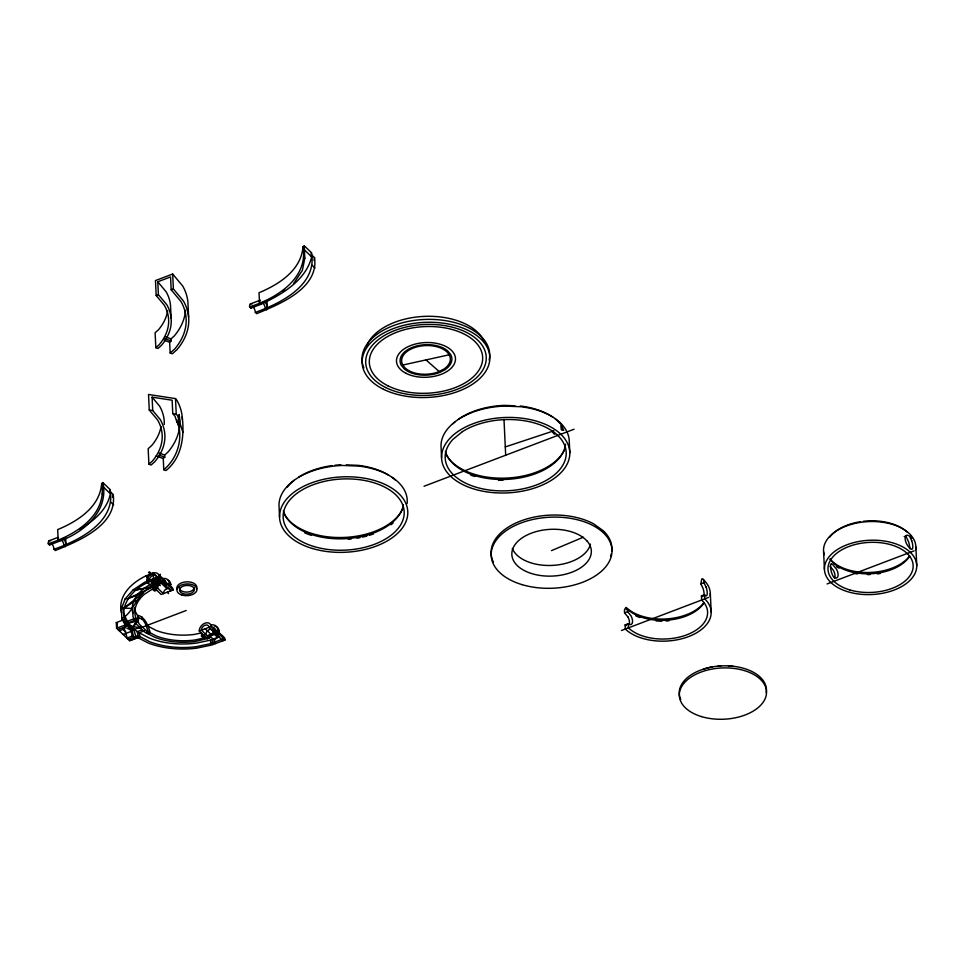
<?xml version="1.0" encoding="UTF-8"?>
<svg xmlns="http://www.w3.org/2000/svg" width="965" height="965" viewBox="0 0 965 965"><rect width="100%" height="100%" fill="white"/><g stroke="black" fill="none" stroke-linecap="round" stroke-linejoin="round"><path stroke-width="1.45" d="M116.705 628.312L117.32 624.053M169.683 588.722A4.367 3.088 -46.1 0 0 165.558 589.506A4.367 3.088 -46.1 0 0 163.399 593.644L155.232 585.803L155.317 584.838L149.442 580.23L149.527 579.265A4.367 3.088 -46.1 0 1 152.06 575.767L154.002 575.031A4.367 3.088 -46.1 0 1 156.776 576.515L170.902 590.797A4.367 3.088 -46.1 0 0 170.733 589.929M118.007 629.578L128.019 625.766C115.342 607.854 133.435 587.142 150.697 581.425L150.769 580.472M162.82 582.124A4.367 3.088 -46.1 0 0 158.694 582.908A4.367 3.088 -46.1 0 0 156.535 587.046L154.328 587.89L153.025 586.636L154.943 579.096M154.581 580.086L154.255 582.583L152.711 583.174A53.787 31.616 -2.7 0 0 132.82 613.173M182.204 416.904C184.568 436.011 181.939 457.808 165.98 470.558L163.785 469.738L163.254 458.544L164.762 457.193L164.653 455.046L168.007 452.066A109.021 64.088 -2.7 0 0 179.731 424.805M102.99 484.695L101.675 483.441C99.998 507.071 77.562 521.353 57.683 529.592L58.177 539.966L59.48 541.22C83.69 532.571 109.009 511.04 102.893 482.621L110.131 489.593C116.162 522.077 79.383 540.171 54.016 549.278A4.367 1.713 69.2 0 0 51.615 543.609M102.58 484.128L102.893 482.621M101.675 483.441C107.308 515.575 74.643 535.406 48.25 543.741L49.565 544.996L59.48 541.22A4.367 1.713 69.2 0 1 59.697 539.749M109.829 491.101L110.131 489.593M112.64 497.252L113.195 494.502L110.239 491.668M113.195 494.502C117.658 525.346 78.237 541.076 55.319 550.533L54.016 549.278M304.337 247.824L303.022 246.558C301.345 270.188 278.897 284.482 259.03 292.721L259.525 303.094L260.827 304.349C281.599 294.651 305.845 280.562 311.683 256.859L304.433 249.899M303.927 247.257L304.228 245.749L311.478 252.709C317.509 285.194 280.719 303.287 255.351 312.395A4.367 1.713 69.2 0 0 252.396 306.303M303.022 246.558C308.643 278.704 275.978 298.523 249.597 306.858L250.9 308.125L260.827 304.349A4.367 1.713 69.2 0 1 260.864 303.505M304.228 245.749L304.819 258.198L302.359 270.405L293.577 283.601M311.176 254.217L311.478 252.709M311.273 256.292L311.574 254.784L314.53 257.631C319.005 288.463 279.573 304.192 256.666 313.661L255.351 312.395M313.975 260.381L314.53 257.631M125.981 626.538L121.892 618.722L121.337 608.722L125.209 598.855L127.899 598.638L155.232 585.803C155.281 582.8 158.489 579.7 161.517 580.87M125.209 598.855L133.23 589.784L135.896 589.977L153.025 586.636L155.654 583.849L153.833 583.306L155.232 585.803M150.142 580.496L152.868 583.113L152.88 586.696C136.716 591.883 135.269 610.893 121.892 618.722L128.55 626.876M134.051 626.731L136.125 622.148M159.623 575.514L160.226 574.211L159.466 575.249L160.395 577.745L150.697 581.425M145.908 632.666L148.236 631.773L145.896 624.837A10.012 4.077 68.4 0 0 142.048 619.048L138.743 617.865L138.14 621.918L135.944 622.751M156.74 590.206L154.533 591.05L153.23 589.784L154.328 587.89L144.485 594.187A51.338 30.18 -2.7 0 0 135.558 616.973L139.442 624.391L146.499 630.881L156.27 635.971A51.338 30.18 -2.7 0 0 194.508 640.048L206.088 637.624L217.994 633.1L219.127 631.219A9.493 6.719 -46.1 0 0 214.725 626.128M126.813 628.143L132.7 630.845L132.531 627.31L135.812 622.268M172.687 274.024L173.386 288.957L183.447 301.008A107.573 63.232 -2.7 0 1 177.138 349.487L172.277 353.817L170.166 353.033L174.834 348.872A104.992 61.712 -2.7 0 0 180.998 301.562L171.179 289.79L170.564 276.931L157.778 281.792L158.393 294.663L166.8 304.723A90.035 52.918 -2.7 0 1 161.517 345.301L157.946 348.486L155.835 347.702L159.213 344.686A87.453 51.398 -2.7 0 0 164.34 305.278L156.173 295.495L155.474 280.562L172.687 274.024L182.747 286.074A107.573 63.232 -2.7 0 1 187.91 302.154L188.609 317.087M170.166 353.033L169.659 342.249L171.107 340.959L171.01 338.884L174.231 336.013A104.992 61.712 -2.7 0 0 185.497 310.248M182.94 432.417L180.238 424.009L179.14 414.395L179.49 421.657L177.053 422.586L175.027 416.289L172.771 413.587L172.144 400.222L152.096 397.17L152.723 410.523L160.286 419.582A93.496 54.957 -2.7 0 1 154.798 461.716L151.095 465.021L148.899 464.201L152.41 461.077A90.819 53.377 -2.7 0 0 157.729 420.149L149.261 409.992L148.526 394.48L175.509 398.605L176.848 400.21A111.711 65.668 -2.7 0 1 182.361 419.739M163.785 469.738C177.524 458.339 183.241 438.773 177.669 422.031M133.23 589.784L144.871 582.124L153.761 579.35L160.286 585.622M215.895 633.137A4.367 3.088 -46.1 0 0 211.781 633.921A4.367 3.088 -46.1 0 0 209.61 638.058L194.93 641.556A53.956 31.712 -2.7 0 1 154.75 637.262L144.473 631.918L140.214 628.01L186.173 610.507M136.246 600.339L123.882 608.107L121.337 608.722M282.636 291.563L285.254 290.272M79.986 529.085C93.34 521.365 107.392 509.641 110.336 493.742L103.086 486.77M168.658 585.683L170.865 584.838L169.55 583.584L166.245 583.355L159.153 576.539A6.936 4.897 -46.1 0 0 152.928 573.21L144.605 576.515A65.198 38.323 -2.7 0 0 121.626 613.113M551.485 550.629L583.222 537.24M140.214 628.01L142.422 627.141M156.173 295.495L158.393 294.663M171.179 289.79L173.386 288.957M249.597 306.858A6.936 2.726 69.2 0 1 250.442 303.903L260.369 300.127M177.801 424.926L180.238 424.009M48.25 543.741A6.936 2.726 69.2 0 1 49.094 540.774L57.779 537.469M146.97 575.466L147.235 581.075L159.153 576.539M156.764 578.952L162.735 582.944L164.943 582.112L164.002 579.603L158.839 574.742L159.466 575.249M424.057 486.239L574.066 429.22M169.9 586.238A6.936 4.897 -46.1 0 1 173.109 589.953L161.191 594.488L155.437 588.952M137.886 637.648L129.66 640.772L116.572 628.191L116.307 622.582L123.653 619.795M135.305 618.263L127.38 621.279L127.296 624.283L116.572 628.191M136.077 619.844L128.152 622.859L128.019 625.766M135.221 621.279L137.38 620.459L138.14 615.368C145.064 617.081 148.586 626.418 150.178 632.787L147.862 633.679M125.522 625.634A7.443 2.931 69.2 0 0 124.618 628.818L119.322 630.833A7.443 2.931 69.2 0 1 119.37 629.397M140.926 626.924L133.954 629.578L135.739 636.526M123.11 634.475L130.613 631.629M142.35 629.687L137.175 631.653L138.043 635.658L128.224 639.385M144.388 630.796L139.153 632.787L139.985 636.671L129.527 640.639M128.031 624.379A10.012 3.944 69.2 0 1 133.52 637.37L132.205 636.116L126.91 638.13A7.443 2.931 69.2 0 0 124.762 631.098L122.832 628.468M207.415 638.902L199.248 631.05L211.154 626.526L225.11 639.94L211.745 645.018L196.8 648.142A65.427 38.455 -2.7 0 1 148.067 642.943L135.619 636.466M206.088 637.624L202.795 637.431L201.492 636.164L205.907 634.488A4.367 3.088 -46.1 0 1 208.524 630.024A4.367 3.088 -46.1 0 1 212.819 630.073M216.92 632.063L219.127 631.219L217.813 629.964L213.398 631.641A4.367 3.088 -46.1 0 0 213.229 630.772M210.913 633.981L213.193 633.112L217.68 637.419L210.539 640.133L196.209 643.136A62.834 36.935 -2.7 0 1 149.418 638.142L137.452 631.906L132.591 627.443M202.795 637.431L205.002 636.586M207.21 635.754L214.713 632.895M137.621 635.44L149.575 641.665A62.834 36.935 -2.7 0 0 196.378 646.659L210.708 643.655L223.808 638.685L222.879 636.188L218.657 632.232M704.076 602.739A42.617 25.042 -2.7 0 1 667.997 620.121A42.617 25.042 -2.7 0 1 627.527 609.205L626.43 609.615L626.333 607.54A43.895 25.802 -2.7 0 0 666.489 618.915A43.895 25.802 -2.7 0 0 704.016 602.606M626.333 607.54A3.1 2.195 -46.1 0 0 624.439 610.375L624.56 612.859L627.648 611.689L631.014 615.803A7.406 3.571 63.7 0 1 631.412 624.319A7.539 3.643 63.7 0 1 628.215 623.716L625.127 624.898L625.32 629.047A46.199 27.165 -2.7 0 0 688.588 636.598A46.199 27.165 -2.7 0 0 704.727 598.855L704.534 594.705A7.539 2.244 74.2 0 0 707.104 594.621A7.539 2.244 74.2 0 0 706.139 587.082M700.88 583.849L703.968 582.667L703.859 580.182A3.1 2.195 -46.1 0 0 701.772 578.867L700.88 583.849L703.051 588.421A7.406 2.207 74.2 0 1 703.871 596.31M628.215 623.716L628.408 627.865A42.617 25.042 -2.7 0 0 686.754 634.837A42.617 25.042 -2.7 0 0 701.639 600.025L701.446 595.875L704.534 594.705M621.532 630.483L708.515 597.419M827.089 583.946L914.072 550.87M127.899 598.638L143.097 592.92L123.882 608.107L132.796 608.457L132.989 616.707L136.801 624.536L140.347 627.925L130.347 626.032L132.7 630.845M505.286 446.916L553.85 430.836M123.279 607.335A62.834 36.935 -2.7 0 0 123.882 614.222L128.393 623.354L135.269 621.4M250.442 303.903L251.129 303.71A6.936 2.726 69.2 0 1 251.962 303.975M49.094 540.774L49.794 540.593A6.936 2.726 69.2 0 1 50.614 540.846M402.984 364.999L448.978 354.831M201.576 632.907L194.242 634.439A51.338 30.18 -2.7 0 1 156.016 630.362L146.246 625.272L145.836 622.377M135.896 589.977L152.88 586.696M149.358 580.134L158.2 578.566L162.735 582.944M514.984 405.782L504.297 405.36A61.881 36.368 -2.7 0 0 473.489 411.404M346.302 464.877L358.317 465.347A61.881 36.368 -2.7 0 1 388.714 475.154M149.261 409.992L152.723 410.523M172.771 413.587L176.245 414.118L177.584 415.71L179.49 421.657M563.198 429.654L561.582 429.389L561.389 425.324M152.868 583.113L158.984 584.38M165.57 336.857L171.01 338.884M164.315 338.425L171.107 340.959M164.219 340.223L169.659 342.249M159.02 452.947L164.653 455.046M159.116 455.094L164.762 457.193M156.209 455.914L163.254 458.544M148.477 572.329L152.784 575.056M147.307 582.715L153.025 586.636M153.399 575.188L149.442 571.835L149.611 575.357M425.975 359.909L439.111 371.453M830.117 566.322L833.471 570.436A7.406 3.571 63.7 0 1 834.556 578.228M624.56 612.859L627.925 616.985M155.437 578.035L158.574 580.978L154.291 582.571L152.434 580.833M128.393 623.354L132.531 627.31M303.517 256.931L304.819 258.198M312.069 265.158L315.024 268.005M266.593 309.886L265.279 308.631A4.367 1.713 69.2 0 0 262.323 302.528M102.169 493.815L103.472 495.069M110.722 502.041L113.677 504.876M167.343 584.416L173.109 589.953M222.915 640.772L208.947 627.359A4.367 3.088 -46.1 0 0 205.038 625.26A4.367 3.088 -46.1 0 0 201.456 630.217L209.61 638.058M156.125 578.264L166.981 588.698M153.761 579.35L152.928 573.21A6.936 4.897 -46.1 0 0 147.235 581.075L148.489 582.269M167.15 592.221L168.585 593.608M205.195 628.794L212.035 635.356M209.526 635.706L213.12 639.156L211.89 643.209L213.205 644.463M215.412 643.631L214.097 642.376A4.367 3.088 -46.1 0 1 219.586 637.177M65.246 546.757L63.931 545.502A4.367 1.713 69.2 0 0 61.543 539.833M123.303 627.564L124.618 628.818M116.307 622.582L117.549 623.776M124.147 630.133L125.727 631.641M156.704 578.976L158.706 580.906L155.727 578.433L157.85 581.328L156.065 579.06M153.833 583.306L155.317 584.838M153.182 573.065L156.909 577.154M145.944 575.828L149.466 580.001M157.778 281.792L166.185 291.864A90.035 52.918 -2.7 0 1 170.503 305.326L171.119 318.185M152.096 397.17L159.659 406.217A93.496 54.957 -2.7 0 1 164.255 424.491M155.534 578.264L157.85 581.328M703.968 582.667L706.139 587.239M218.392 631.87L219.32 634.367L217.113 635.211A4.367 3.088 -46.1 0 0 216.944 634.343M162.144 581.376L162.554 582.076M163.375 579.109L164.943 582.112M138.719 617.926L135.293 611.376A51.338 30.18 -2.7 0 1 134.642 607.455M553.44 432.199L553.017 431.162M911.696 540.702L909.525 536.13A7.539 3.643 63.7 0 0 906.328 535.539M915.869 546.986L916.75 565.659A46.199 27.165 -2.7 0 1 847.982 591.798A46.199 27.165 -2.7 0 1 847.017 544.755A46.199 27.165 -2.7 0 1 916.75 565.659M824.412 569.157L823.531 550.484A46.199 27.165 -2.7 0 1 871.564 521.522A46.199 27.165 -2.7 0 1 915.676 549.833M710.312 593.523L711.193 612.196M627.527 609.205L627.648 611.689M569.808 452.79A64.172 37.719 -2.7 0 0 472.959 423.768A64.172 37.719 -2.7 0 0 474.285 489.098A64.172 37.719 -2.7 0 0 569.808 452.79L569.266 441.379A64.172 37.719 -2.7 0 0 520.991 406.735L504.369 406.084A64.172 37.719 -2.7 0 0 441.017 446.24L441.56 457.651M503.995 419.437L505.684 455.215M279.548 516.999L279.006 505.588A64.172 37.719 -2.7 0 1 342.358 465.444L358.98 466.095A64.172 37.719 -2.7 0 1 407.133 503.549M266.967 300.718L267.293 307.63A4.367 1.713 69.2 0 0 264.338 301.526M210.539 640.133L210.708 643.655M176.921 419.679L177.053 422.586M175.509 398.605L176.245 414.118M155.835 347.702L155.124 332.756L158.501 329.753A87.453 51.398 -2.7 0 0 167.596 310.899M148.899 464.201L148.164 448.689L151.674 445.565A90.819 53.377 -2.7 0 0 161.01 426.602M146.125 622.968L146.246 625.272M141.952 616.973L142.048 619.048M65.632 537.589L65.958 544.513A4.367 1.713 69.2 0 0 62.99 538.41M366.652 346.206A60.325 35.452 -2.7 0 1 424.781 316.363A60.325 35.452 -2.7 0 1 484.177 341.646M363.853 367.967A63.919 37.575 -2.7 0 1 422.284 319.584A63.919 37.575 -2.7 0 1 489.159 359.993M565.562 444.165A60.578 35.608 -2.7 0 1 508.145 479.303A60.578 35.608 -2.7 0 1 445.396 451.391M564.959 448.882A61.881 36.368 -2.7 0 1 506.794 478.061A61.881 36.368 -2.7 0 1 446.095 454.527M452.971 423.707A61.881 36.368 -2.7 0 1 455.01 421.898M458.375 419.293A61.881 36.368 -2.7 0 1 472.114 411.946M520.328 406A61.881 36.368 -2.7 0 1 553.078 417.338M555.273 418.955A61.881 36.368 -2.7 0 1 560.158 423.538M502.958 480.244A61.881 36.368 -2.7 0 1 498.543 480.196M474.877 476.481A61.881 36.368 -2.7 0 1 470.751 475.106M611.786 551.003A60.457 35.536 -2.7 0 0 603.439 530.883L593.692 523.886A60.457 35.536 -2.7 0 0 520.666 521.004A60.457 35.536 -2.7 0 0 493.332 562.04M611.327 553.669A60.457 35.536 -2.7 0 1 610.543 556.322M590.447 544.139A39.782 23.389 -2.7 0 1 552.74 565.381A39.782 23.389 -2.7 0 1 512.331 548.47M703.859 580.182A46.199 27.165 -2.7 0 1 710.119 596.37M668.962 620.797A43.895 25.802 -2.7 0 1 666.103 621.014M661.821 621.134A43.895 25.802 -2.7 0 1 656.091 620.905M639.879 617.54A43.895 25.802 -2.7 0 1 635.923 615.911M680.771 699.601A43.642 25.645 -2.7 0 1 719.142 666.055A43.642 25.645 -2.7 0 1 766.222 692.713M703.787 669.143A40.096 23.57 -2.7 0 1 712.122 666.924M718.008 666.067A40.096 23.57 -2.7 0 1 721 665.826M728.466 665.814A40.096 23.57 -2.7 0 1 732.857 666.212M626.321 625.549A7.539 3.643 63.7 0 1 625.127 624.898M627.913 616.816A7.539 3.643 63.7 0 1 629.011 624.753M702.206 596.696A7.539 2.244 74.2 0 1 701.446 595.875M199.248 631.05A6.936 4.897 -46.1 0 1 204.942 623.185A6.936 4.897 -46.1 0 1 211.154 626.526M212.397 627.081A6.936 4.897 -46.1 0 1 215.605 630.796M211.419 624.85A9.493 6.719 -46.1 0 1 217.813 629.964M201.492 636.164A9.493 6.719 -46.1 0 1 201.673 634.077M217.728 631.725A6.936 4.897 -46.1 0 1 217.994 633.1M163.157 578.469A9.493 6.719 -46.1 0 1 169.55 583.584L165.136 585.26A4.367 3.088 -46.1 0 0 164.967 584.392M153.411 587.697A9.493 6.719 -46.1 0 0 153.23 589.784L157.645 588.107A4.367 3.088 -46.1 0 1 160.262 583.644A4.367 3.088 -46.1 0 1 164.557 583.692M163.037 579.639A6.936 4.897 -46.1 0 1 166.245 583.355L164.038 584.199A4.367 3.088 -46.1 0 0 163.857 583.33M168.212 580.327A9.493 6.719 -46.1 0 1 170.865 584.838M221.914 636.225A6.936 4.897 -46.1 0 1 225.11 639.94M127.151 625.706A7.443 2.931 69.2 0 1 132.205 636.116M909.573 556.069A43.895 25.802 -2.7 0 1 870.128 572.462A43.895 25.802 -2.7 0 1 830.081 559.073M829.635 537.264A43.895 25.802 -2.7 0 1 860.515 521.679M863.361 521.293A43.895 25.802 -2.7 0 1 907.329 532.318M910.646 536.275A43.895 25.802 -2.7 0 1 911.828 538.374M824.194 554.718A46.199 27.165 -2.7 0 1 823.627 551.896M909.633 556.202A42.617 25.042 -2.7 0 1 870.213 573.777A42.617 25.042 -2.7 0 1 830.129 559.218M904.157 536.444A7.539 3.643 63.7 0 1 906.437 537.3L908.608 541.872A7.406 2.207 74.2 0 1 909.645 548.711M880.189 573.487A43.895 25.802 -2.7 0 1 877.378 573.922M870.225 574.537A43.895 25.802 -2.7 0 1 867.366 574.585M857.487 573.91A43.895 25.802 -2.7 0 1 854.749 573.475M839.055 568.156A43.895 25.802 -2.7 0 1 836.45 566.6M831.191 563.946A7.539 2.244 74.2 0 0 830.841 569.712A7.539 2.244 74.2 0 0 833.772 577.179A7.539 3.643 63.7 0 0 836.969 577.77A7.406 3.571 63.7 0 0 836.571 569.266L833.205 565.14A7.539 2.244 74.2 0 0 831.191 564.103M906.316 535.382A7.539 3.643 63.7 0 0 905.604 541.293A7.539 3.643 63.7 0 0 910.092 548.156A7.539 2.244 74.2 0 0 912.661 548.072A7.539 2.244 74.2 0 0 911.696 540.545M177.078 589.301A10.012 5.886 -2.7 0 1 187.282 581.823A10.012 5.886 -2.7 0 1 196.39 589.205M194.279 587.685A7.443 4.379 -2.7 0 1 186.522 592.112A7.443 4.379 -2.7 0 1 179.418 587.757M402.948 508.229A61.881 36.368 -2.7 0 1 344.782 537.409A61.881 36.368 -2.7 0 1 284.084 513.875M287.268 487.096A61.881 36.368 -2.7 0 1 294.084 480.365M298.788 477.024A61.881 36.368 -2.7 0 1 332.044 465.613M334.964 465.251A61.881 36.368 -2.7 0 1 340.838 464.78M392.188 477.494A61.881 36.368 -2.7 0 1 395.276 480.003M403.37 504.864A60.578 35.608 -2.7 0 1 345 538.723A60.578 35.608 -2.7 0 1 283.384 510.738M393.165 522.994A61.881 36.368 -2.7 0 1 390.958 524.755M373.431 533.959A61.881 36.368 -2.7 0 1 369.498 535.261M366.796 536.058A61.881 36.368 -2.7 0 1 362.647 537.095M359.849 537.686A61.881 36.368 -2.7 0 1 357.014 538.193M351.212 539.001A61.881 36.368 -2.7 0 1 348.269 539.266M311.478 535.394A61.881 36.368 -2.7 0 1 304.795 532.897M554.875 433.876A3.595 1.074 74.2 0 1 552.656 431.295M554.429 432.73A2.316 0.688 74.2 0 1 553.91 432.839M262.842 303.348A4.367 1.713 69.2 0 1 262.878 302.515M250.9 308.125A4.367 1.713 69.2 0 1 250.936 307.28M259.525 303.094A6.936 2.726 69.2 0 1 259.862 300.742M61.507 540.231A4.367 1.713 69.2 0 1 61.712 538.76M49.565 544.996A4.367 1.713 69.2 0 1 49.77 543.524M58.177 539.966A6.936 2.726 69.2 0 1 58.515 537.626M154.291 579.724L154.255 582.583L154.243 579.688M462.368 431.657L452.899 439.401A60.578 35.608 -2.7 0 0 501.125 490.883A60.578 35.608 -2.7 0 0 562.318 440.884A60.578 35.608 -2.7 0 0 462.368 431.657M445.07 369.631L439.883 372.357A25.922 15.235 -2.7 0 1 404.118 368.763L401.259 365.24A25.922 15.235 -2.7 0 1 415.059 346.423A25.922 15.235 -2.7 0 1 447.844 351.055L450.691 354.577A25.922 15.235 -2.7 0 1 445.07 369.631M442.235 370.09L436.988 372.369A24.39 14.33 -2.7 0 1 404.239 367.062L402.128 363.588A24.39 14.33 -2.7 0 1 417.905 346.628A24.39 14.33 -2.7 0 1 447.724 352.768L449.835 356.23A24.39 14.33 -2.7 0 1 442.235 370.09M563.596 430.209L561.413 429.835L561.148 424.335L563.596 430.209M159.792 580.592L157.681 578.916L159.792 580.592M586.732 540.677L584.706 538.735A39.782 23.389 -2.7 0 0 516.577 542.692A39.782 23.389 -2.7 0 0 551.449 576.117A39.782 23.389 -2.7 0 0 586.732 540.677M385.578 387.496A60.325 35.452 -2.7 0 0 484.925 365.518A60.325 35.452 -2.7 0 0 407.435 326.725A60.325 35.452 -2.7 0 0 385.578 387.496M406.205 373.407A29.517 17.346 -2.7 0 0 454.829 362.659A29.517 17.346 -2.7 0 0 416.904 343.673A29.517 17.346 -2.7 0 0 406.205 373.407M387.99 385.843A56.73 33.341 -2.7 0 0 481.414 365.192A56.73 33.341 -2.7 0 0 408.545 328.703A56.73 33.341 -2.7 0 0 387.99 385.843M383.394 389.245A63.919 37.575 -2.7 0 0 488.495 365.675A63.919 37.575 -2.7 0 0 406.048 324.807A63.919 37.575 -2.7 0 0 383.394 389.245M522.017 584.633A60.457 35.536 -2.7 0 0 611.991 550.424A60.457 35.536 -2.7 0 0 520.762 523.078A60.457 35.536 -2.7 0 0 522.017 584.633M701.35 716.561A43.642 25.645 -2.7 0 0 766.524 692.098A43.642 25.645 -2.7 0 0 700.892 672.123A43.642 25.645 -2.7 0 0 701.35 716.561M849.731 589.905A42.617 25.042 -2.7 0 0 913.155 565.792A42.617 25.042 -2.7 0 0 848.85 546.516A42.617 25.042 -2.7 0 0 849.731 589.905M182.952 593.62A7.443 4.379 -2.7 0 0 194.375 589.76A7.443 4.379 -2.7 0 0 183.507 586.02A7.443 4.379 -2.7 0 0 182.952 593.62M181.565 594.935A10.012 5.886 -2.7 0 0 196.944 589.748A10.012 5.886 -2.7 0 0 182.325 584.718A10.012 5.886 -2.7 0 0 181.565 594.935M312.274 548.458A64.172 37.719 -2.7 0 0 407.797 512.138A64.172 37.719 -2.7 0 0 310.947 483.115A64.172 37.719 -2.7 0 0 312.274 548.458M314.035 546.552A60.578 35.608 -2.7 0 0 404.202 512.27A60.578 35.608 -2.7 0 0 312.781 484.876A60.578 35.608 -2.7 0 0 314.035 546.552"/></g></svg>
